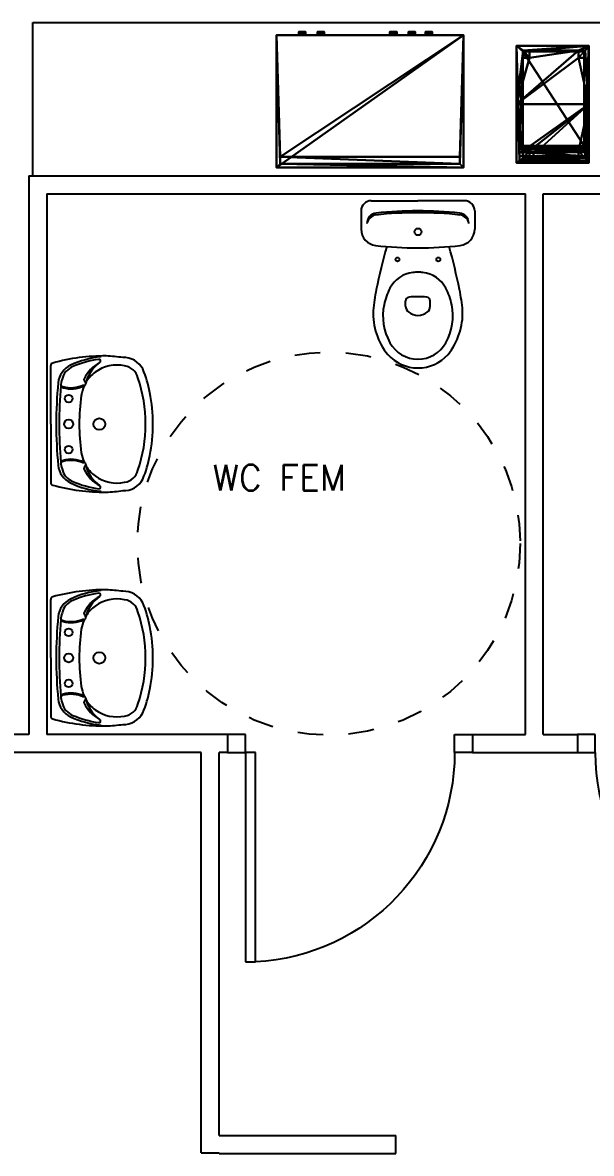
# Model space of a CAD drawing. Extents: x 33.7 to 63.4, y -76.7 to 11.5.
# Drawn here: x 45.803 to 48.032, y -13.27 to -8.842 of the extents above; entities that cross this region are included whole.
import ezdxf

# ---------------------------------------------------------------- set-up
doc = ezdxf.new("R2010")
doc.units = 0
doc.header["$LTSCALE"] = 0.375
doc.linetypes.add('RAYITAS2', pattern=[0.1875, 0.125, -0.0625])
doc.layers.get('0').update_dxf_attribs({"linetype": 'CONTINUOUS'})
for name, color, linetype in [('CARPINTERIA', 44, 'CONTINUOUS'), ('MUEBLES', 1, 'CONTINUOUS'), ('MUROS', 3, 'CONTINUOUS'), ('SANITARIOS', 5, 'CONTINUOUS'), ('TEXTOS', 2, 'CONTINUOUS')]:
    doc.layers.add(name, color=color, linetype=linetype)
doc.styles.get("Standard").update_dxf_attribs({"font": 'simplex', "height": 0.1})

# ---------------------------------------------------------------- blocks, each defined once
blk = doc.blocks.new('$HO08200007N')
at = {"color": 0}
for p, q in [((0.07, 0), (0.07, 0.82)), ((0.07, 0.82), (0.11, 0.82)), ((0.11, 0.82), (0.11, 0)), ((0, 0), (0.07, 0)), ((0.07, 0), (0.07, -0.07)), ((0.11, 0), (0.07, 0)), ((0.07, -0.07), (0, -0.07))]:
    blk.add_line(p, q, dxfattribs=at)
blk.add_arc((0.0682, -0.0008), 0.8218, 0.0525, 87.0833, dxfattribs=at)
blk = doc.blocks.new('$P108200007N07000N')
at = {"color": 0}
for p, q in [((0, 0.07), (0, 0.07)), ((0.96, 0.07), (0.89, 0.07)), ((0.89, 0.07), (0.89, 0)), ((0.96, 0.07), (0.96, 0.07)), ((0, 0), (0, 0)), ((0.96, 0), (0.96, 0)), ((0.89, 0), (0.96, 0))]:
    blk.add_line(p, q, dxfattribs=at)
at = {"color": 0, "invisible_edges": 15}
blk.add_3dface([(0, 0), (0.96, 0), (0.96, 0.07), (0, 0.07)], dxfattribs=at)
at = {"color": 0}
blk.add_blockref('$HO08200007N', (0, 0.07), dxfattribs=at)

msp = doc.modelspace()

# ---------------------------------------------------------------- linework, layer by layer
at = {"layer": 'CARPINTERIA', "color": 1, "linetype": 'RAYITAS2'}
msp.add_circle((47.0027, -10.8816), 0.75, dxfattribs=at)
at = {"layer": 'MUEBLES'}
for p, q in [((45.8436, -9.4417), (45.8436, -8.8417)), ((45.8436, -8.8417), (48.9584, -8.8417)), ((47.1694, -9.539), (47.3519, -9.539)), ((47.5344, -9.539), (47.3519, -9.539)), ((47.1294, -9.579), (47.1294, -9.6506)), ((47.3519, -9.579), (47.3409, -9.579)), ((47.3519, -9.579), (47.363, -9.579)), ((47.5744, -9.579), (47.5744, -9.6506)), ((47.3999, -9.952), (47.3999, -9.9319)), ((45.9135, -10.4138), (45.9135, -10.1846)), ((45.9135, -10.4138), (45.9135, -10.643)), ((45.9135, -11.3293), (45.9135, -11.1001)), ((45.9135, -11.3293), (45.9135, -11.5585))]:
    msp.add_line(p, q, dxfattribs=at)
for centre, radius in [((47.3519, -9.661), 0.0135), ((47.3519, -9.661), 0.0135), ((47.2719, -9.769), 0.0075), ((47.4319, -9.769), 0.0075), ((45.9835, -10.3138), 0.015), ((45.9835, -10.4138), 0.0175), ((46.1035, -10.4138), 0.023), ((45.9835, -10.5138), 0.015), ((45.9835, -11.2293), 0.015), ((45.9835, -11.3293), 0.0175), ((46.1035, -11.3293), 0.023), ((45.9835, -11.4293), 0.015)]:
    msp.add_circle(centre, radius, dxfattribs=at)
for centre, radius, start, end in [((47.1694, -9.579), 0.04, 90, 180), ((47.5344, -9.579), 0.04, 0, 90), ((47.1924, -9.6277), 0.04, 96.2719, 180), ((47.1918, -9.6348), 0.04, 96.2141, 169.7572), ((47.3519, -11.079), 1.493, 90, 96.3306), ((47.3519, -11.079), 1.5, 90, 96.2719), ((47.3519, -11.079), 1.5, 83.7281, 90), ((47.3519, -11.079), 1.493, 83.6694, 90), ((47.5114, -9.6277), 0.04, 0, 83.7281), ((47.5121, -9.6348), 0.04, 10.2428, 83.7859), ((47.1934, -9.6506), 0.064, 180, 263.2069), ((47.5104, -9.6506), 0.064, 276.7931, 0), ((47.3519, -8.32), 1.404, 263.2069, 270), ((49.6381, -10.3886), 2.5, 164.456, 168.4256), ((47.3519, -8.32), 1.404, 270, 276.7931), ((45.0658, -10.3886), 2.5, 11.5744, 15.544), ((47.3449, -9.935), 0.1156, 96.2419, 152.5973), ((47.3519, -9.999), 0.18, 90, 96.2419), ((47.3519, -9.999), 0.18, 83.7581, 90), ((47.3589, -9.935), 0.1156, 27.4027, 83.7581), ((47.7752, -10.0147), 0.6, 167.7093, 175.6206), ((47.4642, -9.9968), 0.25, 152.5973, 168.3805), ((47.3189, -9.9319), 0.015, 96.6492, 180), ((47.3519, -10.215), 0.3, 90, 96.6492), ((47.3519, -10.215), 0.3, 83.3508, 90), ((47.3849, -9.9319), 0.015, 0, 83.3508), ((47.2396, -9.9968), 0.25, 11.6195, 27.4027), ((46.9287, -10.0147), 0.6, 4.3794, 12.2907), ((47.4309, -9.99), 0.216, 168.3805, 209.1161), ((47.3339, -9.952), 0.03, 180, 233.1301), ((47.3699, -9.952), 0.03, 306.8699, 0), ((47.2729, -9.99), 0.216, 330.8839, 11.6195), ((47.4367, -9.9793), 0.26, 177.6972, 218.7131), ((47.3519, -9.928), 0.06, 233.1301, 270), ((47.3519, -9.928), 0.06, 270, 306.8699), ((47.2672, -9.9793), 0.26, 321.2869, 2.3028), ((47.3519, -10.034), 0.1256, 209.1161, 270), ((47.3519, -10.034), 0.1256, 270, 330.8839), ((45.9231, -10.1841), 0.00954, 102.9631, 183.152), ((46.1243, -10.9087), 0.7616, 89.5748, 105.4897), ((46.0267, -10.2605), 0.085, 114.9173, 174.3333), ((46.1411, -10.4963), 0.3471, 95.0481, 115.6474), ((46.1596, -10.5638), 0.4076, 98.318, 113.0209), ((46.173, -10.2993), 0.1435, 118.4137, 153.9092), ((46.1809, -10.2828), 0.1335, 124.7609, 167.9483), ((46.1723, -10.3258), 0.1429, 77.6813, 126.3097), ((46.1016, -10.1671), 0.00673, 297.2386, 98.5439), ((46.0817, -11.0493), 0.9034, 82.7331, 86.9388), ((46.1998, -10.2366), 0.0836, 27.5227, 92.6303), ((47.3519, -10.034), 0.16, 222.4362, 270), ((47.3519, -10.034), 0.16, 270, 317.5638), ((46.0274, -10.2554), 0.0721, 112.1807, 166.0697), ((46.1699, -10.3229), 0.1391, 126.1981, 148.5335), ((46.1951, -10.2472), 0.0615, 13.3028, 82.7766), ((45.8511, -10.3755), 0.4586, 10.6399, 22.7746), ((47.9384, -10.4312), 2.0043, 174.8748, 179.503), ((47.9571, -10.4308), 2.0114, 175.2784, 179.5166), ((46.1347, -10.2847), 0.1833, 165.2369, 173.8758), ((46.0428, -10.1598), 0.1388, 229.4039, 233.4977), ((45.9642, -10.2554), 0.0123, 203.4751, 256.0675), ((45.9926, -10.1541), 0.1216, 254.5491, 294.9214), ((45.9922, -10.1485), 0.1227, 255.423, 294.3551), ((46.2223, -10.3369), 0.1926, 157.8977, 169.4684), ((46.0539, -10.2397), 0.0104, 160.2151, 223.662), ((46.04, -10.2549), 0.0103, 292.1304, 51.3887), ((45.7411, -10.4104), 0.5435, 359.6482, 19.0425), ((46.8649, -10.418), 0.8401, 172.0424, 179.7124), ((45.7619, -10.4043), 0.5517, 359.0144, 11.8726), ((47.9384, -10.3964), 2.0043, 180.497, 185.1252), ((47.9571, -10.3968), 2.0114, 180.4834, 184.7216), ((46.8649, -10.4096), 0.8401, 180.2876, 187.9576), ((45.7411, -10.4171), 0.5435, 340.9575, 0.3518), ((45.7619, -10.4233), 0.5517, 348.1274, 0.9856), ((46.2223, -10.4907), 0.1926, 190.5316, 202.1023), ((45.8511, -10.4521), 0.4586, 337.2254, 349.3601), ((46.0267, -10.5671), 0.085, 185.6667, 245.0827), ((46.0428, -10.6678), 0.1388, 126.5023, 130.5961), ((46.1347, -10.5428), 0.1833, 186.1242, 194.7631), ((45.9642, -10.5722), 0.0123, 103.9325, 156.5249), ((45.9926, -10.6734), 0.1216, 65.0786, 105.4509), ((45.9922, -10.6791), 0.1227, 65.6449, 104.577), ((46.0539, -10.5879), 0.0104, 136.338, 199.7849), ((46.04, -10.5727), 0.0103, 308.6113, 67.8696), ((46.1809, -10.5448), 0.1335, 192.0517, 235.2391), ((46.1699, -10.5046), 0.1391, 211.4665, 233.8019), ((46.0274, -10.5722), 0.0721, 193.9303, 247.8193), ((46.173, -10.5283), 0.1435, 206.0908, 241.5863), ((46.1723, -10.5017), 0.1429, 233.6903, 282.3187), ((46.1951, -10.5803), 0.0615, 277.2234, 346.6972), ((45.9231, -10.6435), 0.00954, 176.848, 257.0369), ((46.1243, -9.9188), 0.7616, 254.5103, 270.4252), ((46.1411, -10.3313), 0.3471, 244.3526, 264.9519), ((46.1596, -10.2638), 0.4076, 246.9791, 261.682), ((46.1016, -10.6604), 0.00673, 261.4561, 62.7614), ((46.1998, -10.591), 0.0836, 267.3697, 332.4773), ((46.0817, -9.7783), 0.9034, 273.0612, 277.2669), ((46.1243, -11.8243), 0.7616, 89.5748, 105.4897), ((46.1411, -11.4118), 0.3471, 95.0481, 115.6474), ((46.0817, -11.9648), 0.9034, 82.7331, 86.9388), ((46.1998, -11.1521), 0.0836, 27.5227, 92.6303), ((45.9231, -11.0996), 0.00954, 102.9631, 183.152), ((46.0267, -11.176), 0.085, 114.9173, 174.3333), ((46.0274, -11.1709), 0.0721, 112.1807, 166.0697), ((46.1596, -11.4793), 0.4076, 98.318, 113.0209), ((46.173, -11.2148), 0.1435, 118.4137, 153.9092), ((46.1809, -11.1983), 0.1335, 124.7609, 167.9483), ((46.1723, -11.2414), 0.1429, 77.6813, 126.3097), ((46.1016, -11.0827), 0.00673, 297.2386, 98.5439), ((46.1951, -11.1628), 0.0615, 13.3028, 82.7766), ((45.8511, -11.291), 0.4586, 10.6399, 22.7746), ((46.1347, -11.2003), 0.1833, 165.2369, 173.8758), ((46.0539, -11.1552), 0.0104, 160.2151, 223.662), ((46.1699, -11.2385), 0.1391, 126.1981, 148.5335), ((45.7411, -11.326), 0.5435, 359.6482, 19.0425), ((47.9384, -11.3467), 2.0043, 174.8748, 179.503), ((47.9571, -11.3463), 2.0114, 175.2784, 179.5166), ((46.0428, -11.0753), 0.1388, 229.4039, 233.4977), ((45.9642, -11.1709), 0.0123, 203.4751, 256.0675), ((45.9926, -11.0697), 0.1216, 254.5491, 294.9214), ((45.9922, -11.064), 0.1227, 255.423, 294.3551), ((46.2223, -11.2524), 0.1926, 157.8977, 169.4684), ((46.04, -11.1704), 0.0103, 292.1304, 51.3887), ((46.8649, -11.3335), 0.8401, 172.0424, 179.7124), ((45.7619, -11.3198), 0.5517, 359.0144, 11.8726), ((47.9384, -11.3119), 2.0043, 180.497, 185.1252), ((47.9571, -11.3123), 2.0114, 180.4834, 184.7216), ((46.8649, -11.3251), 0.8401, 180.2876, 187.9576), ((45.7411, -11.3327), 0.5435, 340.9575, 0.3518), ((45.7619, -11.3388), 0.5517, 348.1274, 0.9856), ((45.9926, -11.589), 0.1216, 65.0786, 105.4509), ((46.2223, -11.4062), 0.1926, 190.5316, 202.1023), ((45.8511, -11.3676), 0.4586, 337.2254, 349.3601), ((46.0267, -11.4826), 0.085, 185.6667, 245.0827), ((46.0428, -11.5833), 0.1388, 126.5023, 130.5961), ((46.1347, -11.4584), 0.1833, 186.1242, 194.7631), ((45.9642, -11.4877), 0.0123, 103.9325, 156.5249), ((46.0274, -11.4877), 0.0721, 193.9303, 247.8193), ((45.9922, -11.5946), 0.1227, 65.6449, 104.577), ((46.0539, -11.5034), 0.0104, 136.338, 199.7849), ((46.04, -11.4882), 0.0103, 308.6113, 67.8696), ((46.173, -11.4438), 0.1435, 206.0908, 241.5863), ((46.1809, -11.4603), 0.1335, 192.0517, 235.2391), ((46.1699, -11.4202), 0.1391, 211.4665, 233.8019), ((46.1951, -11.4959), 0.0615, 277.2234, 346.6972), ((46.1596, -11.1793), 0.4076, 246.9791, 261.682), ((46.1723, -11.4173), 0.1429, 233.6903, 282.3187), ((46.1998, -11.5065), 0.0836, 267.3697, 332.4773), ((45.9231, -11.559), 0.00954, 176.848, 257.0369), ((46.1243, -10.8344), 0.7616, 254.5103, 270.4252), ((46.1411, -11.2468), 0.3471, 244.3526, 264.9519), ((46.1016, -11.576), 0.00673, 261.4561, 62.7614), ((46.0817, -10.6938), 0.9034, 273.0612, 277.2669)]:
    msp.add_arc(centre, radius, start, end, dxfattribs=at)
at = {"layer": 'MUROS'}
for p, q in [((45.828, -9.4417), (48.9584, -9.4417)), ((45.828, -9.4417), (45.828, -11.6296)), ((45.898, -9.5117), (47.7732, -9.5117)), ((45.898, -9.5117), (45.898, -11.6296)), ((47.7732, -11.6296), (47.7732, -9.5117)), ((47.8432, -9.5117), (49.7184, -9.5117)), ((47.8432, -11.6296), (47.8432, -9.5117)), ((45.828, -11.6296), (43.7784, -11.6296)), ((46.6059, -11.6296), (45.898, -11.6296)), ((46.6059, -11.6296), (46.6059, -11.6996)), ((47.5659, -11.6296), (47.5659, -11.6996)), ((47.5659, -11.6296), (47.7732, -11.6296)), ((47.8432, -11.6296), (47.977, -11.6296)), ((47.977, -11.6296), (47.977, -11.6996)), ((46.5032, -11.6996), (44.2384, -11.6996)), ((46.5032, -13.2677), (46.5032, -11.6996)), ((46.5732, -13.1996), (46.5732, -11.6996)), ((46.6059, -11.6996), (46.5732, -11.6996)), ((47.5659, -11.6996), (47.977, -11.6996)), ((46.5732, -13.1996), (47.2658, -13.1996)), ((47.2658, -13.2696), (47.2658, -13.1996)), ((46.5032, -13.2677), (46.5732, -13.2677)), ((46.5732, -13.2696), (47.2658, -13.2696))]:
    msp.add_line(p, q, dxfattribs=at)
at = {"layer": 'SANITARIOS'}
msp.add_line((47.3039, -9.952), (47.3039, -9.9319), dxfattribs=at)

# ---------------------------------------------------------------- block references
at = {"layer": 'CARPINTERIA', "xscale": -1, "rotation": 180}
msp.add_blockref('$P108200007N07000N', (46.6059, -11.6296), dxfattribs=at)
at = {"layer": 'CARPINTERIA', "rotation": 180}
msp.add_blockref('$P108200007N07000N', (48.937, -11.6296), dxfattribs=at)

# ---------------------------------------------------------------- texts
at = {"layer": 'TEXTOS'}
msp.add_text('WC FEM', height=0.1, dxfattribs=at).set_placement((46.5473, -10.6739))

# ---------------------------------------------------------------- meshes
at = {"layer": 'MUEBLES'}
mesh = msp.add_polyface(dxfattribs=at)
corners = [(46.7982, -9.4086), (47.5306, -8.8908), (47.5306, -9.4086), (46.7982, -8.8908)]
mesh.append_faces([[corners[k] for k in face] for face in [(0, 1, 2)]], dxfattribs={"vtx0": -1})
mesh.append_faces([[corners[k] for k in face] for face in [(0, 3, 1)]], dxfattribs={"vtx2": -1})
mesh = msp.add_polyface(dxfattribs=at)
corners = [(46.8985, -8.8908, 0.0597), (46.8935, -8.8908, 0.0587), (46.7982, -8.8908, 0.0935), (46.8892, -8.8908, 0.0558), (46.9714, -8.8908, 0.0597), (47.1644, -8.8908, 0.0935), (46.7982, -8.8908, 0), (46.8863, -8.8908, 0.0515), (46.8853, -8.8908, 0.0465), (46.8863, -8.8908, 0.0414), (46.9764, -8.8908, 0.0587), (46.9807, -8.8908, 0.0558), (46.8892, -8.8908, 0.0371), (46.8935, -8.8908, 0.0342), (46.8985, -8.8908, 0.0332), (47.1644, -8.8908, 0), (46.9714, -8.8908, 0.0332), (46.9764, -8.8908, 0.0342), (46.9807, -8.8908, 0.0371), (46.9036, -8.8908, 0.0587), (46.9079, -8.8908, 0.0558), (46.9836, -8.8908, 0.0515), (46.9846, -8.8908, 0.0465), (46.9836, -8.8908, 0.0414), (46.9663, -8.8908, 0.0342), (46.962, -8.8908, 0.0371), (46.9591, -8.8908, 0.0414), (46.9036, -8.8908, 0.0342), (46.9581, -8.8908, 0.0465), (46.9591, -8.8908, 0.0515), (46.962, -8.8908, 0.0558), (46.9663, -8.8908, 0.0587), (46.9079, -8.8908, 0.0371), (46.9108, -8.8908, 0.0414), (46.9118, -8.8908, 0.0465), (46.9108, -8.8908, 0.0515), (47.3232, -8.8908, 0.0587), (47.2687, -8.8908, 0.0465), (47.2677, -8.8908, 0.0515), (47.3282, -8.8908, 0.0597), (47.3189, -8.8908, 0.0558), (47.316, -8.8908, 0.0515), (47.5306, -8.8908, 0.0935), (47.2648, -8.8908, 0.0558), (47.2605, -8.8908, 0.0587), (47.2677, -8.8908, 0.0414), (47.315, -8.8908, 0.0465), (47.316, -8.8908, 0.0414), (47.3189, -8.8908, 0.0371), (47.3951, -8.8908, 0.0597), (47.2554, -8.8908, 0.0597), (47.2504, -8.8908, 0.0587), (47.2461, -8.8908, 0.0558), (47.3232, -8.8908, 0.0342), (47.3282, -8.8908, 0.0332), (47.5306, -8.8908), (47.3951, -8.8908, 0.0332), (47.4002, -8.8908, 0.0342), (47.39, -8.8908, 0.0342), (47.3333, -8.8908, 0.0587), (47.4002, -8.8908, 0.0587), (47.4045, -8.8908, 0.0558), (47.4073, -8.8908, 0.0515), (47.2432, -8.8908, 0.0515), (47.2422, -8.8908, 0.0465), (47.2432, -8.8908, 0.0414), (47.2461, -8.8908, 0.0371), (47.2504, -8.8908, 0.0342), (47.2554, -8.8908, 0.0332), (47.2605, -8.8908, 0.0342), (47.2648, -8.8908, 0.0371), (47.4045, -8.8908, 0.0371), (47.4073, -8.8908, 0.0414), (47.4083, -8.8908, 0.0465), (47.3857, -8.8908, 0.0371), (47.3828, -8.8908, 0.0414), (47.3333, -8.8908, 0.0342), (47.3818, -8.8908, 0.0465), (47.3828, -8.8908, 0.0515), (47.3857, -8.8908, 0.0558), (47.39, -8.8908, 0.0587), (47.3376, -8.8908, 0.0371), (47.3405, -8.8908, 0.0414), (47.3415, -8.8908, 0.0465), (47.3376, -8.8908, 0.0558), (47.3405, -8.8908, 0.0515)]
mesh.append_faces([[corners[k] for k in face] for face in [(2, 4, 0), (14, 16, 15), (5, 15, 22), (38, 42, 39), (42, 49, 39), (52, 15, 5), (54, 55, 45), (54, 56, 55)]], dxfattribs={"vtx0": -1, "vtx1": -1, "vtx2": -1})
mesh.append_faces([[corners[k] for k in face] for face in [(3, 6, 2), (5, 10, 4), (5, 11, 10), (14, 15, 6), (4, 19, 0), (4, 20, 19), (5, 21, 11), (5, 22, 21), (14, 24, 16), (14, 25, 24), (14, 26, 25), (27, 28, 26), (27, 29, 28), (27, 30, 29), (27, 31, 30), (4, 35, 20), (31, 34, 35), (36, 37, 38), (38, 39, 36), (41, 45, 37), (44, 5, 42), (57, 42, 55), (54, 58, 56), (49, 59, 39), (42, 60, 49), (42, 61, 60), (42, 62, 61), (68, 55, 15), (54, 74, 58), (54, 75, 74), (76, 77, 75), (76, 78, 77), (76, 79, 78), (76, 80, 79), (49, 84, 59), (49, 85, 84), (80, 83, 85), (42, 73, 62)]], dxfattribs={"vtx0": -1, "vtx2": -1})
mesh.append_faces([[corners[k] for k in face] for face in [(0, 1, 2), (1, 3, 2), (2, 5, 4), (3, 7, 6), (7, 8, 6), (8, 9, 6), (9, 12, 6), (12, 13, 6), (13, 14, 6), (16, 17, 15), (17, 18, 15), (18, 23, 15), (23, 22, 15), (14, 27, 26), (27, 32, 31), (32, 33, 31), (33, 34, 31), (4, 31, 35), (36, 40, 37), (40, 41, 37), (38, 43, 42), (43, 44, 42), (41, 46, 45), (46, 47, 45), (47, 48, 45), (44, 50, 5), (50, 51, 5), (51, 52, 5), (48, 53, 45), (53, 54, 45), (56, 57, 55), (52, 63, 15), (63, 64, 15), (64, 65, 15), (65, 66, 15), (66, 67, 15), (67, 68, 15), (68, 69, 55), (69, 70, 55), (70, 45, 55), (57, 71, 42), (71, 72, 42), (72, 73, 42), (54, 76, 75), (76, 81, 80), (81, 82, 80), (82, 83, 80), (49, 80, 85)]], dxfattribs={"vtx1": -1, "vtx2": -1})
mesh = msp.add_polyface(dxfattribs=at)
corners = [(47.5163, -9.3674, 0.0935), (47.5163, -9.3952, 0.0935), (47.5306, -8.8908, 0.0935), (47.5306, -9.4086, 0.0935), (46.8126, -9.3952, 0.0935), (46.8126, -9.3674, 0.0935), (46.7982, -8.8908, 0.0935), (46.7982, -9.4086, 0.0935)]
mesh.append_faces([[corners[k] for k in face] for face in [(1, 3, 2), (2, 5, 0), (4, 7, 3), (4, 6, 7)]], dxfattribs={"vtx0": -1, "vtx2": -1})
mesh.append_faces([[corners[k] for k in face] for face in [(0, 1, 2), (1, 4, 3), (2, 6, 5), (4, 5, 6)]], dxfattribs={"vtx1": -1, "vtx2": -1})
mesh = msp.add_polyface(dxfattribs=at)
corners = [(46.7982, -9.4086, 0.0935), (46.7982, -8.8908, 0.0935), (46.7982, -8.8908, 0), (46.7982, -9.4086)]
mesh.append_faces([[corners[k] for k in face] for face in [(0, 1, 2), (2, 3, 0)]], dxfattribs={"vtx2": -1})
mesh = msp.add_polyface(dxfattribs=at)
corners = [(46.9108, -8.8908, 0.0414), (46.9108, -8.8784, 0.0414), (46.9118, -8.8908, 0.0465), (46.9118, -8.8784, 0.0465), (46.9079, -8.8908, 0.0371), (46.9079, -8.8784, 0.0371), (46.9036, -8.8784, 0.0342), (46.9036, -8.8908, 0.0342), (46.8985, -8.8908, 0.0332), (46.8985, -8.8784, 0.0332), (46.8935, -8.8908, 0.0342), (46.8935, -8.8784, 0.0342), (46.8892, -8.8908, 0.0371), (46.8892, -8.8784, 0.0371), (46.8863, -8.8784, 0.0414), (46.8863, -8.8908, 0.0414), (46.8853, -8.8908, 0.0465), (46.8853, -8.8784, 0.0465), (46.8863, -8.8908, 0.0515), (46.8863, -8.8784, 0.0515), (46.8892, -8.8908, 0.0558), (46.8892, -8.8784, 0.0558), (46.8935, -8.8784, 0.0587), (46.8935, -8.8908, 0.0587), (46.8985, -8.8908, 0.0597), (46.8985, -8.8784, 0.0597), (46.9036, -8.8908, 0.0587), (46.9036, -8.8784, 0.0587), (46.9079, -8.8908, 0.0558), (46.9079, -8.8784, 0.0558), (46.9108, -8.8784, 0.0515), (46.9108, -8.8908, 0.0515)]
mesh.append_faces([[corners[k] for k in face] for face in [(8, 6, 7), (16, 14, 15), (24, 22, 23), (2, 30, 31)]], dxfattribs={"vtx0": -1})
mesh.append_faces([[corners[k] for k in face] for face in [(0, 1, 2), (10, 11, 8), (18, 19, 16), (26, 27, 24)]], dxfattribs={"vtx1": -1})
mesh.append_faces([[corners[k] for k in face] for face in [(1, 3, 2), (4, 5, 1), (1, 0, 4), (6, 5, 4), (4, 7, 6), (8, 9, 6), (11, 9, 8), (12, 13, 11), (11, 10, 12), (14, 13, 12), (12, 15, 14), (16, 17, 14), (19, 17, 16), (20, 21, 19), (19, 18, 20), (22, 21, 20), (20, 23, 22), (24, 25, 22), (27, 25, 24), (28, 29, 27), (27, 26, 28), (30, 29, 28), (28, 31, 30), (2, 3, 30)]], dxfattribs={"vtx2": -1})
mesh = msp.add_polyface(dxfattribs=at)
corners = [(47.3857, -8.8784, 0.0371), (47.3857, -8.8784, 0.0558), (47.4045, -8.8784, 0.0558), (47.4045, -8.8784, 0.0371), (47.3951, -8.8784, 0.0597), (47.3818, -8.8784, 0.0465), (47.3951, -8.8784, 0.0332), (47.4083, -8.8784, 0.0465), (47.4073, -8.8784, 0.0515), (47.4002, -8.8784, 0.0587), (47.39, -8.8784, 0.0587), (47.3828, -8.8784, 0.0515), (47.3828, -8.8784, 0.0414), (47.39, -8.8784, 0.0342), (47.4002, -8.8784, 0.0342), (47.4073, -8.8784, 0.0414), (47.2461, -8.8784, 0.0371), (47.2461, -8.8784, 0.0558), (47.2648, -8.8784, 0.0558), (47.2648, -8.8784, 0.0371), (47.2554, -8.8784, 0.0597), (47.2422, -8.8784, 0.0465), (47.2554, -8.8784, 0.0332), (47.2687, -8.8784, 0.0465), (47.2677, -8.8784, 0.0515), (47.2605, -8.8784, 0.0587), (47.2504, -8.8784, 0.0587), (47.2432, -8.8784, 0.0515), (47.2432, -8.8784, 0.0414), (47.2504, -8.8784, 0.0342), (47.2605, -8.8784, 0.0342), (47.2677, -8.8784, 0.0414), (47.3189, -8.8784, 0.0371), (47.3189, -8.8784, 0.0558), (47.3376, -8.8784, 0.0558), (47.3376, -8.8784, 0.0371), (47.3282, -8.8784, 0.0597), (47.315, -8.8784, 0.0465), (47.3282, -8.8784, 0.0332), (47.3415, -8.8784, 0.0465), (47.3405, -8.8784, 0.0515), (47.3333, -8.8784, 0.0587), (47.3232, -8.8784, 0.0587), (47.316, -8.8784, 0.0515), (47.316, -8.8784, 0.0414), (47.3232, -8.8784, 0.0342), (47.3333, -8.8784, 0.0342), (47.3405, -8.8784, 0.0414), (46.962, -8.8784, 0.0371), (46.962, -8.8784, 0.0558), (46.9807, -8.8784, 0.0558), (46.9807, -8.8784, 0.0371), (46.9714, -8.8784, 0.0597), (46.9581, -8.8784, 0.0465), (46.9714, -8.8784, 0.0332), (46.9846, -8.8784, 0.0465), (46.9836, -8.8784, 0.0515), (46.9764, -8.8784, 0.0587), (46.9663, -8.8784, 0.0587), (46.9591, -8.8784, 0.0515), (46.9591, -8.8784, 0.0414), (46.9663, -8.8784, 0.0342), (46.9764, -8.8784, 0.0342), (46.9836, -8.8784, 0.0414), (46.8935, -8.8784, 0.0342), (46.8863, -8.8784, 0.0515), (46.9036, -8.8784, 0.0587), (46.9108, -8.8784, 0.0414), (46.9108, -8.8784, 0.0515), (46.8935, -8.8784, 0.0587), (46.8863, -8.8784, 0.0414), (46.9036, -8.8784, 0.0342), (46.9118, -8.8784, 0.0465), (46.9079, -8.8784, 0.0558), (46.8985, -8.8784, 0.0597), (46.8892, -8.8784, 0.0558), (46.8853, -8.8784, 0.0465), (46.8892, -8.8784, 0.0371), (46.8985, -8.8784, 0.0332), (46.9079, -8.8784, 0.0371)]
mesh.append_faces([[corners[k] for k in face] for face in [(0, 1, 2), (2, 3, 0), (1, 4, 2), (0, 5, 1), (3, 6, 0), (2, 7, 3), (16, 17, 18), (18, 19, 16), (17, 20, 18), (16, 21, 17), (19, 22, 16), (18, 23, 19), (32, 33, 34), (34, 35, 32), (33, 36, 34), (32, 37, 33), (35, 38, 32), (34, 39, 35), (48, 49, 50), (50, 51, 48), (49, 52, 50), (48, 53, 49), (51, 54, 48), (50, 55, 51), (64, 65, 66), (66, 67, 64), (66, 68, 67), (65, 69, 66), (64, 70, 65), (67, 71, 64)]], dxfattribs={"vtx0": -1, "vtx1": -1, "vtx2": -1})
mesh.append_faces([[corners[k] for k in face] for face in [(2, 8, 7), (4, 9, 2), (1, 10, 4), (5, 11, 1), (0, 12, 5), (6, 13, 0), (3, 14, 6), (7, 15, 3), (18, 24, 23), (20, 25, 18), (17, 26, 20), (21, 27, 17), (16, 28, 21), (22, 29, 16), (19, 30, 22), (23, 31, 19), (34, 40, 39), (36, 41, 34), (33, 42, 36), (37, 43, 33), (32, 44, 37), (38, 45, 32), (35, 46, 38), (39, 47, 35), (50, 56, 55), (52, 57, 50), (49, 58, 52), (53, 59, 49), (48, 60, 53), (54, 61, 48), (51, 62, 54), (55, 63, 51), (68, 72, 67), (66, 73, 68), (69, 74, 66), (65, 75, 69), (70, 76, 65), (64, 77, 70), (71, 78, 64), (67, 79, 71)]], dxfattribs={"vtx2": -1})
mesh = msp.add_polyface(dxfattribs=at)
corners = [(46.9836, -8.8908, 0.0414), (46.9836, -8.8784, 0.0414), (46.9846, -8.8908, 0.0465), (46.9846, -8.8784, 0.0465), (46.9807, -8.8908, 0.0371), (46.9807, -8.8784, 0.0371), (46.9764, -8.8784, 0.0342), (46.9764, -8.8908, 0.0342), (46.9714, -8.8908, 0.0332), (46.9714, -8.8784, 0.0332), (46.9663, -8.8908, 0.0342), (46.9663, -8.8784, 0.0342), (46.962, -8.8908, 0.0371), (46.962, -8.8784, 0.0371), (46.9591, -8.8784, 0.0414), (46.9591, -8.8908, 0.0414), (46.9581, -8.8908, 0.0465), (46.9581, -8.8784, 0.0465), (46.9591, -8.8908, 0.0515), (46.9591, -8.8784, 0.0515), (46.962, -8.8908, 0.0558), (46.962, -8.8784, 0.0558), (46.9663, -8.8784, 0.0587), (46.9663, -8.8908, 0.0587), (46.9714, -8.8908, 0.0597), (46.9714, -8.8784, 0.0597), (46.9764, -8.8908, 0.0587), (46.9764, -8.8784, 0.0587), (46.9807, -8.8908, 0.0558), (46.9807, -8.8784, 0.0558), (46.9836, -8.8784, 0.0515), (46.9836, -8.8908, 0.0515)]
mesh.append_faces([[corners[k] for k in face] for face in [(8, 6, 7), (16, 14, 15), (24, 22, 23), (2, 30, 31)]], dxfattribs={"vtx0": -1})
mesh.append_faces([[corners[k] for k in face] for face in [(0, 1, 2), (10, 11, 8), (18, 19, 16), (26, 27, 24)]], dxfattribs={"vtx1": -1})
mesh.append_faces([[corners[k] for k in face] for face in [(1, 3, 2), (4, 5, 1), (1, 0, 4), (6, 5, 4), (4, 7, 6), (8, 9, 6), (11, 9, 8), (12, 13, 11), (11, 10, 12), (14, 13, 12), (12, 15, 14), (16, 17, 14), (19, 17, 16), (20, 21, 19), (19, 18, 20), (22, 21, 20), (20, 23, 22), (24, 25, 22), (27, 25, 24), (28, 29, 27), (27, 26, 28), (30, 29, 28), (28, 31, 30), (2, 3, 30)]], dxfattribs={"vtx2": -1})
mesh = msp.add_polyface(dxfattribs=at)
corners = [(47.2677, -8.8908, 0.0414), (47.2677, -8.8784, 0.0414), (47.2687, -8.8908, 0.0465), (47.2687, -8.8784, 0.0465), (47.2648, -8.8908, 0.0371), (47.2648, -8.8784, 0.0371), (47.2605, -8.8784, 0.0342), (47.2605, -8.8908, 0.0342), (47.2554, -8.8908, 0.0332), (47.2554, -8.8784, 0.0332), (47.2504, -8.8908, 0.0342), (47.2504, -8.8784, 0.0342), (47.2461, -8.8908, 0.0371), (47.2461, -8.8784, 0.0371), (47.2432, -8.8784, 0.0414), (47.2432, -8.8908, 0.0414), (47.2422, -8.8908, 0.0465), (47.2422, -8.8784, 0.0465), (47.2432, -8.8908, 0.0515), (47.2432, -8.8784, 0.0515), (47.2461, -8.8908, 0.0558), (47.2461, -8.8784, 0.0558), (47.2504, -8.8784, 0.0587), (47.2504, -8.8908, 0.0587), (47.2554, -8.8908, 0.0597), (47.2554, -8.8784, 0.0597), (47.2605, -8.8908, 0.0587), (47.2605, -8.8784, 0.0587), (47.2648, -8.8908, 0.0558), (47.2648, -8.8784, 0.0558), (47.2677, -8.8784, 0.0515), (47.2677, -8.8908, 0.0515)]
mesh.append_faces([[corners[k] for k in face] for face in [(8, 6, 7), (16, 14, 15), (24, 22, 23), (2, 30, 31)]], dxfattribs={"vtx0": -1})
mesh.append_faces([[corners[k] for k in face] for face in [(0, 1, 2), (10, 11, 8), (18, 19, 16), (26, 27, 24)]], dxfattribs={"vtx1": -1})
mesh.append_faces([[corners[k] for k in face] for face in [(1, 3, 2), (4, 5, 1), (1, 0, 4), (6, 5, 4), (4, 7, 6), (8, 9, 6), (11, 9, 8), (12, 13, 11), (11, 10, 12), (14, 13, 12), (12, 15, 14), (16, 17, 14), (19, 17, 16), (20, 21, 19), (19, 18, 20), (22, 21, 20), (20, 23, 22), (24, 25, 22), (27, 25, 24), (28, 29, 27), (27, 26, 28), (30, 29, 28), (28, 31, 30), (2, 3, 30)]], dxfattribs={"vtx2": -1})
mesh = msp.add_polyface(dxfattribs=at)
corners = [(47.3405, -8.8908, 0.0414), (47.3405, -8.8784, 0.0414), (47.3415, -8.8908, 0.0465), (47.3415, -8.8784, 0.0465), (47.3376, -8.8908, 0.0371), (47.3376, -8.8784, 0.0371), (47.3333, -8.8784, 0.0342), (47.3333, -8.8908, 0.0342), (47.3282, -8.8908, 0.0332), (47.3282, -8.8784, 0.0332), (47.3232, -8.8908, 0.0342), (47.3232, -8.8784, 0.0342), (47.3189, -8.8908, 0.0371), (47.3189, -8.8784, 0.0371), (47.316, -8.8784, 0.0414), (47.316, -8.8908, 0.0414), (47.315, -8.8908, 0.0465), (47.315, -8.8784, 0.0465), (47.316, -8.8908, 0.0515), (47.316, -8.8784, 0.0515), (47.3189, -8.8908, 0.0558), (47.3189, -8.8784, 0.0558), (47.3232, -8.8784, 0.0587), (47.3232, -8.8908, 0.0587), (47.3282, -8.8908, 0.0597), (47.3282, -8.8784, 0.0597), (47.3333, -8.8908, 0.0587), (47.3333, -8.8784, 0.0587), (47.3376, -8.8908, 0.0558), (47.3376, -8.8784, 0.0558), (47.3405, -8.8784, 0.0515), (47.3405, -8.8908, 0.0515)]
mesh.append_faces([[corners[k] for k in face] for face in [(8, 6, 7), (16, 14, 15), (24, 22, 23), (2, 30, 31)]], dxfattribs={"vtx0": -1})
mesh.append_faces([[corners[k] for k in face] for face in [(0, 1, 2), (10, 11, 8), (18, 19, 16), (26, 27, 24)]], dxfattribs={"vtx1": -1})
mesh.append_faces([[corners[k] for k in face] for face in [(1, 3, 2), (4, 5, 1), (1, 0, 4), (6, 5, 4), (4, 7, 6), (8, 9, 6), (11, 9, 8), (12, 13, 11), (11, 10, 12), (14, 13, 12), (12, 15, 14), (16, 17, 14), (19, 17, 16), (20, 21, 19), (19, 18, 20), (22, 21, 20), (20, 23, 22), (24, 25, 22), (27, 25, 24), (28, 29, 27), (27, 26, 28), (30, 29, 28), (28, 31, 30), (2, 3, 30)]], dxfattribs={"vtx2": -1})
mesh = msp.add_polyface(dxfattribs=at)
corners = [(47.4073, -8.8908, 0.0414), (47.4073, -8.8784, 0.0414), (47.4083, -8.8908, 0.0465), (47.4083, -8.8784, 0.0465), (47.4045, -8.8908, 0.0371), (47.4045, -8.8784, 0.0371), (47.4002, -8.8784, 0.0342), (47.4002, -8.8908, 0.0342), (47.3951, -8.8908, 0.0332), (47.3951, -8.8784, 0.0332), (47.39, -8.8908, 0.0342), (47.39, -8.8784, 0.0342), (47.3857, -8.8908, 0.0371), (47.3857, -8.8784, 0.0371), (47.3828, -8.8784, 0.0414), (47.3828, -8.8908, 0.0414), (47.3818, -8.8908, 0.0465), (47.3818, -8.8784, 0.0465), (47.3828, -8.8908, 0.0515), (47.3828, -8.8784, 0.0515), (47.3857, -8.8908, 0.0558), (47.3857, -8.8784, 0.0558), (47.39, -8.8784, 0.0587), (47.39, -8.8908, 0.0587), (47.3951, -8.8908, 0.0597), (47.3951, -8.8784, 0.0597), (47.4002, -8.8908, 0.0587), (47.4002, -8.8784, 0.0587), (47.4045, -8.8908, 0.0558), (47.4045, -8.8784, 0.0558), (47.4073, -8.8784, 0.0515), (47.4073, -8.8908, 0.0515)]
mesh.append_faces([[corners[k] for k in face] for face in [(8, 6, 7), (16, 14, 15), (24, 22, 23), (2, 30, 31)]], dxfattribs={"vtx0": -1})
mesh.append_faces([[corners[k] for k in face] for face in [(0, 1, 2), (10, 11, 8), (18, 19, 16), (26, 27, 24)]], dxfattribs={"vtx1": -1})
mesh.append_faces([[corners[k] for k in face] for face in [(1, 3, 2), (4, 5, 1), (1, 0, 4), (6, 5, 4), (4, 7, 6), (8, 9, 6), (11, 9, 8), (12, 13, 11), (11, 10, 12), (14, 13, 12), (12, 15, 14), (16, 17, 14), (19, 17, 16), (20, 21, 19), (19, 18, 20), (22, 21, 20), (20, 23, 22), (24, 25, 22), (27, 25, 24), (28, 29, 27), (27, 26, 28), (30, 29, 28), (28, 31, 30), (2, 3, 30)]], dxfattribs={"vtx2": -1})
mesh = msp.add_polyface(dxfattribs=at)
corners = [(47.5306, -8.8908), (47.5306, -8.8908, 0.0935), (47.5306, -9.4086, 0), (47.5306, -9.4086, 0.0935)]
mesh.append_faces([[corners[k] for k in face] for face in [(0, 1, 2)]], dxfattribs={"vtx1": -1})
mesh.append_faces([[corners[k] for k in face] for face in [(1, 3, 2)]], dxfattribs={"vtx2": -1})
mesh = msp.add_polyface(dxfattribs=at)
corners = [(47.7898, -9.3726, 0.4), (48.0073, -9.3726, 0.4), (47.7378, -9.3912, 0.4), (47.7643, -9.3726, 0.4), (47.7378, -9.1616, 0.4), (47.9817, -9.3726, 0.4), (47.9817, -9.3436, 0.4), (47.7643, -9.3436, 0.4), (48.0216, -9.1616, 0.4), (48.0216, -9.3912, 0.4), (48.0073, -9.3436, 0.4), (47.7898, -9.3436, 0.4), (48.0073, -8.9506, 0.4), (48.0216, -8.932, 0.4), (48.0073, -8.9796, 0.4), (47.9817, -8.9796, 0.4), (47.9817, -8.9506, 0.4), (47.7898, -8.9506, 0.4), (47.7643, -8.9506, 0.4), (47.7378, -8.932, 0.4), (47.7898, -8.9796, 0.4), (47.7643, -8.9796, 0.4)]
mesh.append_faces([[corners[k] for k in face] for face in [(0, 1, 2), (4, 8, 7), (0, 8, 6), (16, 17, 13), (8, 4, 15), (16, 4, 20)]], dxfattribs={"vtx0": -1, "vtx1": -1, "vtx2": -1})
mesh.append_faces([[corners[k] for k in face] for face in [(2, 3, 0), (0, 5, 1), (0, 6, 5), (4, 7, 3), (1, 9, 2), (1, 8, 9), (8, 10, 6), (8, 11, 7), (12, 13, 8), (8, 14, 12), (8, 15, 14), (4, 16, 15), (18, 19, 13), (18, 4, 19), (16, 20, 17), (4, 21, 20), (4, 18, 21)]], dxfattribs={"vtx0": -1, "vtx2": -1})
mesh.append_faces([[corners[k] for k in face] for face in [(2, 4, 3), (1, 10, 8), (0, 11, 8), (12, 16, 13), (17, 18, 13)]], dxfattribs={"vtx1": -1, "vtx2": -1})
mesh = msp.add_polyface(dxfattribs=at)
corners = [(47.7378, -8.932, 0.4), (48.0216, -8.932, 0.7), (48.0216, -8.932, 0.4), (47.7378, -8.932, 0.7)]
mesh.append_faces([[corners[k] for k in face] for face in [(0, 1, 2)]], dxfattribs={"vtx0": -1})
mesh.append_faces([[corners[k] for k in face] for face in [(0, 3, 1)]], dxfattribs={"vtx2": -1})
mesh = msp.add_polyface(dxfattribs=at)
corners = [(48.0154, -9.3823, 0.7), (48.0216, -9.3912, 0.7), (48.0216, -8.932, 0.7), (48.0154, -9.3339, 0.7), (48.0032, -9.3242, 0.7), (47.7378, -9.3912, 0.7), (47.75, -9.3823, 0.7), (47.7378, -8.932, 0.7), (48.0032, -8.9543, 0.7), (47.7633, -8.9543, 0.7), (47.75, -9.3339, 0.7), (47.7633, -9.3242, 0.7)]
mesh.append_faces([[corners[k] for k in face] for face in [(2, 4, 3), (10, 9, 7)]], dxfattribs={"vtx0": -1, "vtx1": -1, "vtx2": -1})
mesh.append_faces([[corners[k] for k in face] for face in [(0, 1, 2), (2, 3, 0), (0, 5, 1), (6, 7, 5), (2, 8, 4), (2, 9, 8), (10, 11, 9), (10, 4, 11), (4, 10, 3)]], dxfattribs={"vtx0": -1, "vtx2": -1})
mesh.append_faces([[corners[k] for k in face] for face in [(0, 6, 5), (2, 7, 9), (6, 10, 7)]], dxfattribs={"vtx1": -1, "vtx2": -1})
mesh = msp.add_polyface(dxfattribs=at)
corners = [(47.7378, -9.3912, 0.4), (47.7378, -9.3912, 0.7), (47.7378, -8.932, 0.4), (47.7378, -8.932, 0.7)]
mesh.append_faces([[corners[k] for k in face] for face in [(0, 1, 2)]], dxfattribs={"vtx1": -1})
mesh.append_faces([[corners[k] for k in face] for face in [(1, 3, 2)]], dxfattribs={"vtx2": -1})
mesh = msp.add_polyface(dxfattribs=at)
corners = [(48.0216, -8.932, 0.4), (48.0216, -8.932, 0.7), (48.0216, -9.3912, 0.4), (48.0216, -9.3912, 0.7)]
mesh.append_faces([[corners[k] for k in face] for face in [(0, 1, 2)]], dxfattribs={"vtx1": -1})
mesh.append_faces([[corners[k] for k in face] for face in [(1, 3, 2)]], dxfattribs={"vtx2": -1})
mesh = msp.add_polyface(dxfattribs=at)
corners = [(47.7633, -9.3242, 0.45), (47.7633, -8.9543, 0.45), (48.0032, -9.3242, 0.45), (48.0032, -8.9543, 0.45)]
mesh.append_faces([[corners[k] for k in face] for face in [(1, 2, 3)]], dxfattribs={"vtx0": -1})
mesh.append_faces([[corners[k] for k in face] for face in [(0, 2, 1)]], dxfattribs={"vtx1": -1})
mesh = msp.add_polyface(dxfattribs=at)
corners = [(47.7633, -8.9543, 0.45), (47.7633, -8.9543, 0.7), (48.0032, -8.9543, 0.7), (48.0032, -8.9543, 0.45)]
mesh.append_faces([[corners[k] for k in face] for face in [(0, 2, 1), (2, 0, 3)]], dxfattribs={"vtx0": -1})
mesh = msp.add_polyface(dxfattribs=at)
corners = [(47.7633, -9.3242, 0.45), (47.7633, -9.3242, 0.7), (47.7633, -8.9543, 0.45), (47.7633, -8.9543, 0.7)]
mesh.append_faces([[corners[k] for k in face] for face in [(1, 2, 3)]], dxfattribs={"vtx0": -1})
mesh.append_faces([[corners[k] for k in face] for face in [(0, 2, 1)]], dxfattribs={"vtx1": -1})
mesh = msp.add_polyface(dxfattribs=at)
corners = [(47.9817, -9.3726), (47.9817, -9.3436), (48.0073, -9.3726), (48.0073, -9.3436), (47.7643, -8.9506), (47.7898, -8.9796), (47.7643, -8.9796), (47.7898, -8.9506), (48.0073, -8.9506), (48.0073, -8.9796), (47.9817, -8.9796), (47.9817, -8.9506), (47.7898, -9.3436), (47.7898, -9.3726), (47.7643, -9.3726), (47.7643, -9.3436)]
mesh.append_faces([[corners[k] for k in face] for face in [(4, 5, 6)]], dxfattribs={"vtx0": -1})
mesh.append_faces([[corners[k] for k in face] for face in [(0, 1, 2)]], dxfattribs={"vtx1": -1})
mesh.append_faces([[corners[k] for k in face] for face in [(1, 3, 2), (4, 7, 5), (8, 9, 10), (10, 11, 8), (12, 13, 14), (14, 15, 12)]], dxfattribs={"vtx2": -1})
mesh = msp.add_polyface(dxfattribs=at)
corners = [(48.0073, -8.9506), (47.9817, -8.9506), (47.9817, -8.9506, 0.4), (48.0073, -8.9506, 0.4), (47.7898, -8.9506, 0.4), (47.7898, -8.9506), (47.7643, -8.9506), (47.7643, -8.9506, 0.4)]
mesh.append_faces([[corners[k] for k in face] for face in [(0, 1, 2), (2, 3, 0), (4, 5, 6), (6, 7, 4)]], dxfattribs={"vtx2": -1})
mesh = msp.add_polyface(dxfattribs=at)
corners = [(47.7643, -9.3436, 0.4), (47.7643, -9.3436), (47.7643, -9.3726, 0.4), (47.7643, -9.3726), (47.7643, -8.9796), (47.7643, -8.9506, 0.4), (47.7643, -8.9506), (47.7643, -8.9796, 0.4)]
mesh.append_faces([[corners[k] for k in face] for face in [(4, 5, 6)]], dxfattribs={"vtx0": -1})
mesh.append_faces([[corners[k] for k in face] for face in [(0, 1, 2)]], dxfattribs={"vtx1": -1})
mesh.append_faces([[corners[k] for k in face] for face in [(1, 3, 2), (4, 7, 5)]], dxfattribs={"vtx2": -1})
mesh = msp.add_polyface(dxfattribs=at)
corners = [(47.9817, -8.9796), (48.0073, -8.9796), (48.0073, -8.9796, 0.4), (47.9817, -8.9796, 0.4), (47.7643, -8.9796, 0.4), (47.7643, -8.9796), (47.7898, -8.9796), (47.7898, -8.9796, 0.4)]
mesh.append_faces([[corners[k] for k in face] for face in [(0, 1, 2), (2, 3, 0), (4, 5, 6), (6, 7, 4)]], dxfattribs={"vtx2": -1})
mesh = msp.add_polyface(dxfattribs=at)
corners = [(47.7898, -9.3726, 0.4), (47.7898, -9.3726), (47.7898, -9.3436, 0.4), (47.7898, -9.3436), (47.7898, -8.9796, 0.4), (47.7898, -8.9506), (47.7898, -8.9506, 0.4), (47.7898, -8.9796)]
mesh.append_faces([[corners[k] for k in face] for face in [(4, 5, 6)]], dxfattribs={"vtx0": -1})
mesh.append_faces([[corners[k] for k in face] for face in [(0, 1, 2)]], dxfattribs={"vtx1": -1})
mesh.append_faces([[corners[k] for k in face] for face in [(1, 3, 2), (4, 7, 5)]], dxfattribs={"vtx2": -1})
mesh = msp.add_polyface(dxfattribs=at)
corners = [(47.9817, -9.3436, 0.4), (47.9817, -9.3436), (47.9817, -9.3726, 0.4), (47.9817, -9.3726), (47.9817, -8.9506, 0.4), (47.9817, -8.9796), (47.9817, -8.9796, 0.4), (47.9817, -8.9506)]
mesh.append_faces([[corners[k] for k in face] for face in [(4, 5, 6)]], dxfattribs={"vtx0": -1})
mesh.append_faces([[corners[k] for k in face] for face in [(0, 1, 2)]], dxfattribs={"vtx1": -1})
mesh.append_faces([[corners[k] for k in face] for face in [(1, 3, 2), (4, 7, 5)]], dxfattribs={"vtx2": -1})
mesh = msp.add_polyface(dxfattribs=at)
corners = [(48.0032, -8.9543, 0.7), (48.0032, -9.3242, 0.7), (48.0032, -9.3242, 0.45), (48.0032, -8.9543, 0.45)]
mesh.append_faces([[corners[k] for k in face] for face in [(0, 2, 1), (2, 0, 3)]], dxfattribs={"vtx0": -1})
mesh = msp.add_polyface(dxfattribs=at)
corners = [(48.0073, -9.3726), (48.0073, -9.3436), (48.0073, -9.3436, 0.4), (48.0073, -9.3726, 0.4), (48.0073, -8.9796, 0.4), (48.0073, -8.9796), (48.0073, -8.9506), (48.0073, -8.9506, 0.4)]
mesh.append_faces([[corners[k] for k in face] for face in [(0, 1, 2), (2, 3, 0), (4, 5, 6), (6, 7, 4)]], dxfattribs={"vtx2": -1})
mesh = msp.add_polyface(dxfattribs=at)
corners = [(47.75, -9.3823, 0.79), (48.0154, -9.3823, 0.79), (48.0154, -9.3648, 0.7862), (47.75, -9.3648, 0.7862), (48.0154, -9.3486, 0.7754), (47.75, -9.3486, 0.7754), (48.0154, -9.3377, 0.7591), (47.75, -9.3377, 0.7591), (47.75, -9.3339, 0.74), (48.0154, -9.3339, 0.74)]
mesh.append_faces([[corners[k] for k in face] for face in [(5, 6, 7)]], dxfattribs={"vtx0": -1})
mesh.append_faces([[corners[k] for k in face] for face in [(7, 6, 8)]], dxfattribs={"vtx1": -1})
mesh.append_faces([[corners[k] for k in face] for face in [(0, 1, 2), (2, 3, 0), (2, 4, 5), (5, 3, 2), (5, 4, 6), (6, 9, 8)]], dxfattribs={"vtx2": -1})
mesh = msp.add_polyface(dxfattribs=at)
corners = [(47.75, -9.3339, 0.7), (47.75, -9.3648, 0.7862), (47.75, -9.3377, 0.7591), (47.75, -9.3823, 0.7), (47.75, -9.3339, 0.74), (47.75, -9.3486, 0.7754), (47.75, -9.3823, 0.79)]
mesh.append_faces([[corners[k] for k in face] for face in [(0, 1, 2)]], dxfattribs={"vtx0": -1, "vtx1": -1, "vtx2": -1})
mesh.append_faces([[corners[k] for k in face] for face in [(0, 3, 1)]], dxfattribs={"vtx1": -1, "vtx2": -1})
mesh.append_faces([[corners[k] for k in face] for face in [(2, 4, 0), (1, 5, 2), (3, 6, 1)]], dxfattribs={"vtx2": -1})
mesh = msp.add_polyface(dxfattribs=at)
corners = [(48.0032, -9.3242, 0.45), (47.7633, -9.3242, 0.7), (47.7633, -9.3242, 0.45), (48.0032, -9.3242, 0.7)]
mesh.append_faces([[corners[k] for k in face] for face in [(0, 1, 3)]], dxfattribs={"vtx0": -1})
mesh.append_faces([[corners[k] for k in face] for face in [(0, 2, 1)]], dxfattribs={"vtx2": -1})
mesh = msp.add_polyface(dxfattribs=at)
corners = [(48.0154, -9.3486, 0.7754), (48.0154, -9.3823, 0.7), (48.0154, -9.3339, 0.74), (48.0154, -9.3648, 0.7862), (48.0154, -9.3377, 0.7591), (48.0154, -9.3339, 0.7), (48.0154, -9.3823, 0.79)]
mesh.append_faces([[corners[k] for k in face] for face in [(0, 1, 2)]], dxfattribs={"vtx0": -1, "vtx1": -1, "vtx2": -1})
mesh.append_faces([[corners[k] for k in face] for face in [(0, 3, 1)]], dxfattribs={"vtx1": -1, "vtx2": -1})
mesh.append_faces([[corners[k] for k in face] for face in [(2, 4, 0), (1, 5, 2), (3, 6, 1)]], dxfattribs={"vtx2": -1})
mesh = msp.add_polyface(dxfattribs=at)
corners = [(46.8126, -9.3674, 0.0935), (47.5163, -9.3674, 0.1324), (47.5163, -9.3674, 0.0935), (46.8126, -9.3674, 0.1324)]
mesh.append_faces([[corners[k] for k in face] for face in [(0, 1, 2)]], dxfattribs={"vtx0": -1})
mesh.append_faces([[corners[k] for k in face] for face in [(0, 3, 1)]], dxfattribs={"vtx2": -1})
mesh = msp.add_polyface(dxfattribs=at)
corners = [(46.8126, -9.3674, 0.1324), (46.8126, -9.3952, 0.1324), (47.5163, -9.3952, 0.1324), (47.5163, -9.3674, 0.1324)]
mesh.append_faces([[corners[k] for k in face] for face in [(0, 1, 2), (2, 3, 0)]], dxfattribs={"vtx2": -1})
mesh = msp.add_polyface(dxfattribs=at)
corners = [(46.8126, -9.3952, 0.0935), (46.8126, -9.3674, 0.1324), (46.8126, -9.3674, 0.0935), (46.8126, -9.3952, 0.1324)]
mesh.append_faces([[corners[k] for k in face] for face in [(0, 1, 2)]], dxfattribs={"vtx0": -1})
mesh.append_faces([[corners[k] for k in face] for face in [(0, 3, 1)]], dxfattribs={"vtx2": -1})
mesh = msp.add_polyface(dxfattribs=at)
corners = [(47.5163, -9.3674, 0.0935), (47.5163, -9.3674, 0.1324), (47.5163, -9.3952, 0.0935), (47.5163, -9.3952, 0.1324)]
mesh.append_faces([[corners[k] for k in face] for face in [(0, 1, 2)]], dxfattribs={"vtx1": -1})
mesh.append_faces([[corners[k] for k in face] for face in [(1, 3, 2)]], dxfattribs={"vtx2": -1})
mesh = msp.add_polyface(dxfattribs=at)
corners = [(47.75, -9.3823, 0.79), (47.75, -9.3823, 0.7), (48.0154, -9.3823, 0.79), (48.0154, -9.3823, 0.7)]
mesh.append_faces([[corners[k] for k in face] for face in [(0, 1, 2)]], dxfattribs={"vtx1": -1})
mesh.append_faces([[corners[k] for k in face] for face in [(1, 3, 2)]], dxfattribs={"vtx2": -1})
mesh = msp.add_polyface(dxfattribs=at)
corners = [(47.7898, -9.3436), (47.7643, -9.3436), (47.7643, -9.3436, 0.4), (47.7898, -9.3436, 0.4), (48.0073, -9.3436, 0.4), (48.0073, -9.3436), (47.9817, -9.3436), (47.9817, -9.3436, 0.4)]
mesh.append_faces([[corners[k] for k in face] for face in [(0, 1, 2), (2, 3, 0), (4, 5, 6), (6, 7, 4)]], dxfattribs={"vtx2": -1})
mesh = msp.add_polyface(dxfattribs=at)
corners = [(47.7643, -9.3726, 0.4), (47.7643, -9.3726), (47.7898, -9.3726, 0.4), (47.7898, -9.3726), (47.9817, -9.3726, 0.4), (48.0073, -9.3726), (48.0073, -9.3726, 0.4), (47.9817, -9.3726)]
mesh.append_faces([[corners[k] for k in face] for face in [(4, 5, 6)]], dxfattribs={"vtx0": -1})
mesh.append_faces([[corners[k] for k in face] for face in [(0, 1, 2)]], dxfattribs={"vtx1": -1})
mesh.append_faces([[corners[k] for k in face] for face in [(1, 3, 2), (4, 7, 5)]], dxfattribs={"vtx2": -1})
mesh = msp.add_polyface(dxfattribs=at)
corners = [(47.5306, -9.4086, 0), (47.5306, -9.4086, 0.0935), (46.7982, -9.4086, 0.0935), (46.7982, -9.4086)]
mesh.append_faces([[corners[k] for k in face] for face in [(0, 1, 2), (2, 3, 0)]], dxfattribs={"vtx2": -1})
mesh = msp.add_polyface(dxfattribs=at)
corners = [(47.5163, -9.3952, 0.1324), (46.8126, -9.3952, 0.1324), (46.8126, -9.3952, 0.0935), (47.5163, -9.3952, 0.0935)]
mesh.append_faces([[corners[k] for k in face] for face in [(0, 1, 2), (2, 3, 0)]], dxfattribs={"vtx2": -1})
mesh = msp.add_polyface(dxfattribs=at)
corners = [(48.0216, -9.3912, 0.4), (47.7378, -9.3912, 0.7), (47.7378, -9.3912, 0.4), (48.0216, -9.3912, 0.7)]
mesh.append_faces([[corners[k] for k in face] for face in [(0, 1, 2)]], dxfattribs={"vtx0": -1})
mesh.append_faces([[corners[k] for k in face] for face in [(0, 3, 1)]], dxfattribs={"vtx2": -1})

doc.saveas('drawing.dxf')
